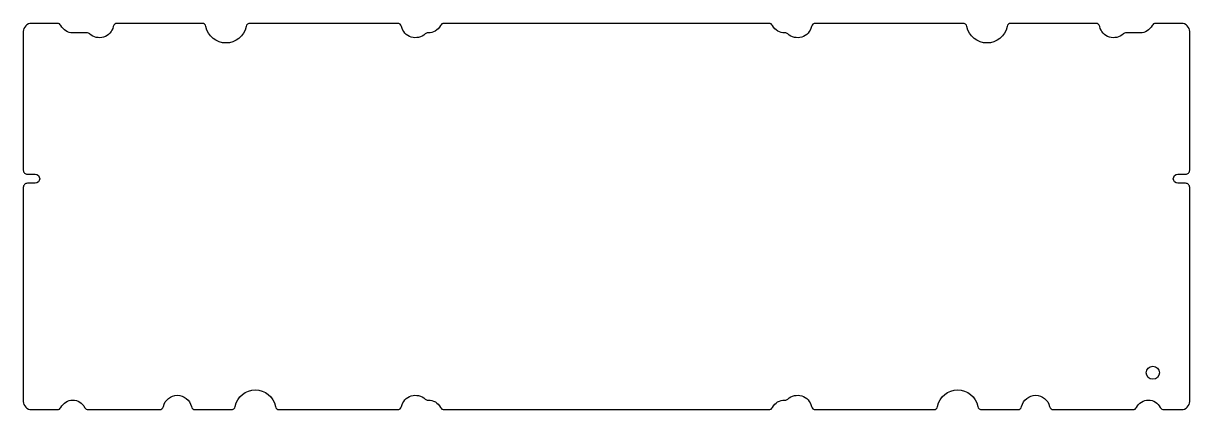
# Model space of a CAD drawing. Header units: millimetres. Extents: x -276 to 9, y -9 to 85.
import ezdxf

# ---------------------------------------------------------------- set-up
doc = ezdxf.new("R2010")
doc.units = ezdxf.units.MM
doc.layers.get('0').update_dxf_attribs({"linetype": 'CONTINUOUS'})

msp = doc.modelspace()

# ---------------------------------------------------------------- linework, layer by layer
msp.add_lwpolyline([(0.71, 85.2, 0.28216), (-0.18, 84.65, -0.28216), (-3.08, 82.88), (-6.52, 82.88, 0.187202), (-7.19, 82.62, -0.574869), (-12.96, 84.42, 0.350001), (-13.94, 85.2), (-34.61, 85.2, 0.355642), (-35.58, 84.4, -0.814275), (-45.38, 84.4, 0.355642), (-46.36, 85.2), (-82.34, 85.2, 0.350001), (-83.31, 84.42, -0.575198), (-89.09, 82.62, 0.197251), (-89.8, 82.88, -0.292385), (-92.82, 84.65, 0.282162), (-93.71, 85.2), (-172.99, 85.2, 0.282162), (-173.88, 84.65, -0.292385), (-176.9, 82.88, 0.197251), (-177.61, 82.62, -0.575198), (-183.39, 84.42, 0.350001), (-184.36, 85.2), (-220.34, 85.2, 0.355642), (-221.32, 84.4, -0.814275), (-231.12, 84.4, 0.355642), (-232.09, 85.2), (-252.76, 85.2, 0.350001), (-253.74, 84.42, -0.574869), (-259.51, 82.62, 0.187202), (-260.18, 82.88), (-263.62, 82.88, -0.28216), (-266.52, 84.65, 0.28216), (-267.41, 85.2), (-273.7, 85.2, 0.414214), (-275.7, 83.2), (-275.7, 49.4, 0.414214), (-274.7, 48.4), (-272.81, 48.4, -1), (-272.81, 46.2), (-274.7, 46.2, 0.414214), (-275.7, 45.2), (-275.7, -7, 0.414214), (-273.7, -9), (-267.41, -9, 0.282307), (-266.52, -8.45, -0.613509), (-260.73, -8.45, 0.282307), (-259.84, -9), (-242.49, -9, 0.350001), (-241.51, -8.22, -0.797724), (-234.69, -8.22, 0.350001), (-233.71, -9), (-224.95, -9, 0.356418), (-223.97, -8.2, -0.816567), (-214.18, -8.2, 0.356418), (-213.2, -9), (-184.36, -9, 0.350001), (-183.39, -8.22, -0.574867), (-177.61, -6.42, 0.197329), (-176.9, -6.68, -0.292969), (-173.88, -8.45, 0.282393), (-172.98, -9), (-93.72, -9, 0.282393), (-92.82, -8.45, -0.292969), (-89.8, -6.68, 0.197329), (-89.09, -6.42, -0.574867), (-83.31, -8.22, 0.350001), (-82.34, -9), (-53.5, -9, 0.356418), (-52.52, -8.2, -0.816567), (-42.73, -8.2, 0.356418), (-41.75, -9), (-32.99, -9, 0.350001), (-32.01, -8.22, -0.797724), (-25.19, -8.22, 0.350001), (-24.21, -9), (-4.86, -9, 0.282307), (-3.97, -8.45, -0.613509), (1.82, -8.45, 0.282307), (2.71, -9), (7, -9, 0.414214), (9, -7), (9, 45.2, 0.414214), (8, 46.2), (6.11, 46.2, -1), (6.11, 48.4), (8, 48.4, 0.414214), (9, 49.4), (9, 83.2, 0.414214), (7, 85.2)], format="xyb", close=True)
msp.add_circle((0, 0), 1.6)

doc.saveas('drawing.dxf')
